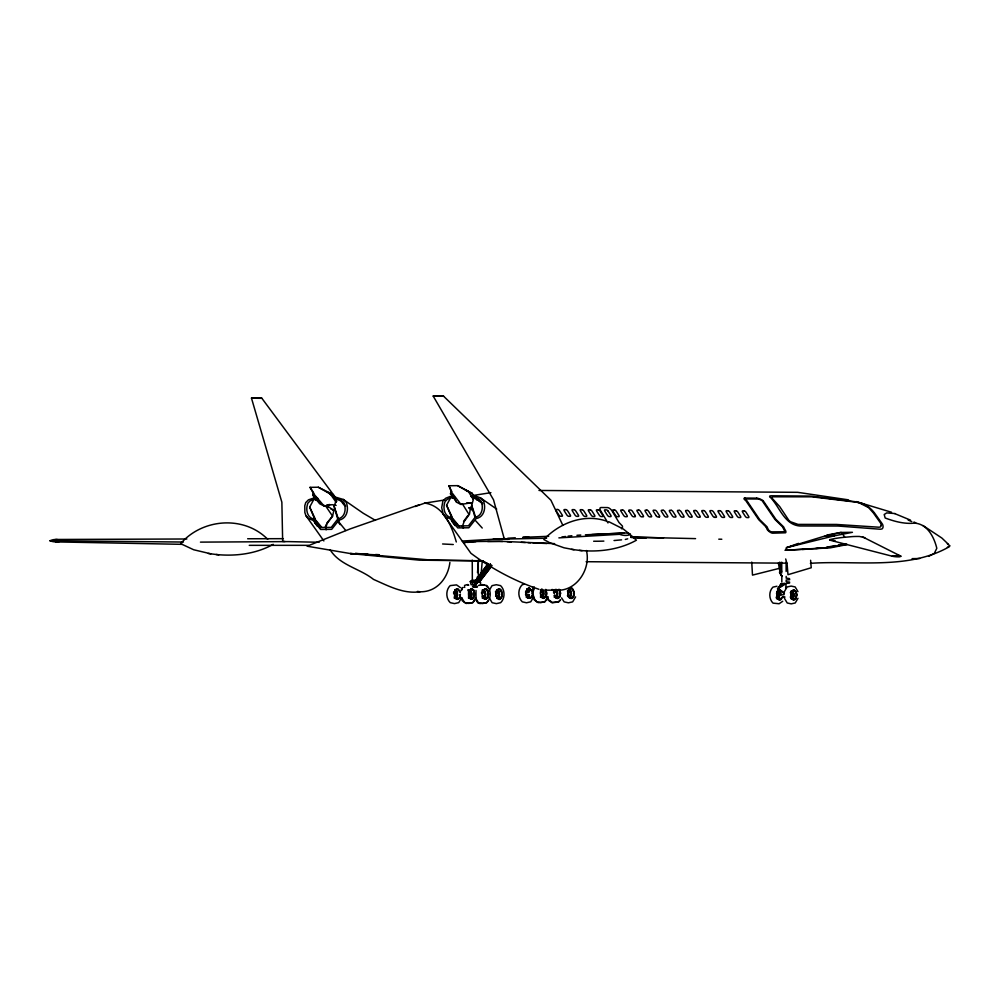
<?xml version="1.0" encoding="UTF-8"?>
<svg xmlns="http://www.w3.org/2000/svg" width="1000" height="1000" viewBox="0 0 1000 1000"><rect width="100%" height="100%" fill="white"/><g stroke="black" fill="none" stroke-linecap="round" stroke-linejoin="round"><path stroke-width="1.5" d="M468.5 590.975L469.325 589.688L470.3 590.05L471.95 593.975L471.2 597.025L469.375 598.263L468.375 597.913M482.287 591.075L483.113 589.788L484.087 590.138L485.737 594.075L484.975 597.125L483.162 598.362L482.163 598.013M777.65 591.1L776.838 592.312L776.75 591.413M790.288 592.8L791.7 590.938L792.613 591.275L794.163 594.963L792.65 598.675L791.737 599L790.312 597.125M477.488 572.65L478.525 560.538M481.2 573.2L482.25 561.112M482.725 591.1L482.812 590.163M496.512 591.2L496.587 590.262M568.513 590.388L568.6 589.438M776.787 598.825L776.287 597.288M751.737 562.087L752.487 575.112L778.913 568.462M457.688 594.138L457.525 595.775L456.962 594.138M482.262 594.012L483.162 590.312L485.363 588.775L486.488 589.125L488.55 594.05L487.65 597.788L485.412 599.288L482.312 596.075M456.688 594.125L456.2 596.112L454.438 596.7M778.188 595.125L776.575 597.75M779.175 595.125L778.213 597.537L776.462 596.962M468.537 596.962L470.637 596.287L471.2 593.975L470.613 591.688L469.25 590.725M482.325 597.062L484.425 596.388L484.988 594.075L484.4 591.788L483.038 590.825M498.625 595.413L498.612 592.925L496.9 589.888L498.738 591.15L499.525 594.175L498.762 597.225L496.95 598.462L498.625 595.413L499.325 595.812M540.55 596.15L542.65 595.475L543.2 593.15L542 590.175L540.513 590.163M554.338 596.25L556.438 595.575L556.987 593.25L555.788 590.275L554.3 590.262M568.862 596.613L570.225 595.675L570.775 593.35L568.913 589.075L571.325 591.712L571.337 594.987L568.962 597.638L567.425 595.65M776.575 598.2L777.913 597.312L778.413 595.138M791.65 598.025L792.925 597.137L793.45 594.963L792.913 592.812L791.625 591.912M540.388 597.087L542.35 597.1L543.763 594.788L543.75 591.512L542.3 589.225L542 590.175M554.175 597.188L556.138 597.2L557.55 594.888L557.537 591.613L556.087 589.325L555.788 590.275M777.275 597.962L777.425 598.85L778.875 595.138L777.387 591.45M456.1 599.038L454.125 594.075L455.062 590.375L457.287 588.837L460.188 592.087M526.138 593.25L527.075 589.55L529.3 588.025L532.188 591.275L529.275 587.938A5.625 3.237 89.3 0 0 526.362 591.225L527.087 597.05L528.112 598.212L530.562 598.237L532.212 595.363L530.538 598.15L528.138 598.138L526.175 593.25M554.062 593.188L554.3 591.163M457.35 599.35L459.5 597.85L460.387 594.113L459.525 597.9L457.325 599.438L455.112 597.825L454.412 592.087A5.625 3.237 89.3 0 1 457.262 588.75L458.5 589.188L460.138 592.137M467.7 585.325L468.363 584.788C469.462 585.413 466.45 585.375 467.8 584.5L468.525 585.312M470.613 506.938L469.462 514.275L464.188 521.487L462.325 526.512M790.812 598.663L790.95 597.775M472.188 503.575L469.25 503.113L460.925 504.45L451.413 492.013L448.938 485.75L457.688 485.65L468.137 491.1L473.15 499.3M783.988 594.788L781.025 594.812L777.6 588.538L784.475 592.987M784.287 593.8L778.5 588.525M781.025 594.812L781.225 593.925M334.225 508.837L332.562 516.125L327.287 523.337L325.887 527.1M449.9 562.4C448.1 577.975 436.875 592.212 420.075 591.775C403.312 594.15 388.312 585.85 373.525 579.412C360.05 568.562 339.613 565.275 330.138 549.775M345.775 530.513L338.938 522.125L338.125 518.25L337.475 518.337L334.175 506.5L336.712 498.288L342.962 502.638L345.688 506.15M471.613 505.238L475.562 516.975L474.913 517.075L471.613 505.238L474.162 497.013L480.4 501.362L482.212 503.713M469.988 590.988L470.3 590.05M483.775 591.087L484.087 590.138M497.562 591.188L497.875 590.237M569.575 590.375L569.875 589.425M792.325 592.163L792.613 591.275M336.95 499.338L333.05 494.538L318.312 487.238L310.05 487.337L313.512 493.587L312.863 495.4L319.688 503.787L324.1 506.012L332.05 504.675L336.15 505.375M325.275 527.025L326.213 524.513M455.337 596.462L455.763 595.388L455.637 597.2L455.337 596.462L454.725 597.15M527.35 595.65L527.762 594.575L527.65 596.388L527.35 595.65L526.737 596.337M461.662 597.675L458.713 602.638L454.5 603.6L450.275 602.663C445.737 598.362 445.662 589.95 450.188 585.612L456.562 584.888L460.425 587.625M533.675 596.85L530.725 601.825L526.512 602.775L522.288 601.838C517.75 597.537 517.675 589.125 522.2 584.788L524.3 584.113M548.038 596.688L545.1 601.663L540.837 602.612L536.575 601.675C532.788 598.225 532.337 592.137 534.312 587.625M575.612 596.888L572.675 601.862L568.413 602.812L564.15 601.875L561.55 597.875M798 598.288L795.238 602.962L791.225 603.862L787.225 602.975L784.4 598.263M455.325 591.862L454.825 590.225L455.75 592.9L455.6 591.125M469.55 591.7L469.837 590.975M483.338 591.8L483.625 591.062M527.325 591.038L526.838 589.4L528.188 591.7M778.675 593.6L778.162 592.3M791.912 592.825L792.188 592.137M461.037 590.675L462.2 587.712M461.525 590.425L462.7 587.463M489.1 590.612L492.05 585.65L496.3 584.725L500.575 585.625C505.087 589.938 505.213 598.35 500.662 602.675L496.4 603.638L492.137 602.7L489.137 597.675M533.038 589.862L534.212 586.9M784.362 591.625L787.138 586.95L791.137 586.087L795.15 586.938L797.962 591.65M541.388 589.388L540.487 593.088L541.425 596.838L543.638 598.362L545.788 596.912L546.688 593.138L545.837 589.425L546.562 595.15L545.875 596.875L543.638 598.362L542.325 598.062L540.538 595.163M555.175 589.487L554.275 593.188A4.938 2.837 89.3 0 1 555.138 589.663M461.175 503.825L460.925 504.45L456.587 502.225L454.212 498M465.575 490.138L471.788 492.975L474.162 497.2L478.825 498.925L481.087 501.125C483.575 506.962 482.525 515.887 475.112 517.288L468.438 525.825L458.137 525.938L451.337 517.562C443.888 516.325 442.713 507.4 445.087 501.538L447.312 499.288L451.925 497.425M453.5 593.025L453.875 592.125M469.375 595.962L469.75 595.062M481.438 592.975L481.812 592.062M525.513 592.212L525.875 591.312M528.575 594.388L527.663 595.887L526.45 595.875M553.45 592.15L553.812 591.25M468.512 591.888L471.475 588.587L473.738 590.2L474.675 593.95L472.812 598.8L470.325 598.875L468.525 595.975M540.513 591.062L541.25 589.35M324.375 505.387L324.1 506.012L313.512 493.587M317.375 526.25L314.775 522.612L314.587 518.8L309.662 507.075L314.175 498.825L316.925 500.087M459.525 526.625L451.488 516.962L446.562 505.225L451.075 496.987L455.188 498.875M781.237 583.513L777.775 589.138L781.237 583.513L784.737 583.475L784.925 584.3L777.513 589.012M326.675 523.25L332.562 516.125L325.538 505.812M463.575 521.413L467.975 515.4M487.925 563.8L475.575 580.638L488.1 563.8M476.3 583.638L490.387 564.388M475.238 582.325L488.525 564.275M476.887 582L490.175 563.95M476.4 583.638L490.562 564.388M470.613 591.688L471.163 590.95M484.4 591.788L484.95 591.05M498.188 591.888L498.738 591.15M542.625 590.862L543.175 590.138M556.413 590.962L556.962 590.237M570.2 591.062L570.75 590.337M792.913 592.812L793.425 592.125M486.175 570.3L488.025 567.9M478.612 582.013L491.55 565.175M491.95 565.612L479 582.45L491.175 566.812M454.6 596.763L455.138 596.125M469.9 596.587L470.438 595.95M483.688 596.688L484.225 596.05M497.475 596.788L498.013 596.15M526.613 595.938L527.15 595.3M541.9 595.775L542.45 595.125M555.688 595.875L556.237 595.225M569.475 595.962L570.025 595.325M483.025 590.262L485.262 588.688C489.412 590 489.312 596.375 486.538 598.987L484.113 598.975L482.5 596.038M568.925 589.763L571.025 588.312L573.175 589.8A4.938 2.837 89.3 0 1 573.85 595.275L571.075 598.312L568.312 595.225A4.938 2.837 89.3 0 1 568.925 589.763M474.275 600.775L472.5 602.737L466.175 603.462L462.275 600.763L461.075 597.737M488.062 600.875L486.287 602.837L479.963 603.562L477.85 602.863L475.262 598.85M546.287 599.95L544.513 601.925L538.188 602.65L534.288 599.95L533.075 596.925M560.075 600.05L558.3 602.025L551.975 602.75L548.075 600.05L546.862 597.025M560.65 599.788L558.888 601.763L552.463 602.487L548.562 599.788L547.362 596.763M782.725 601.275L779.087 603.75L773.05 603.138C768.787 599.1 768.713 591.188 772.962 587.112L776.963 586.25M776.45 593.237L777.575 592.475L779.05 594.113M495.4 591.862L496.075 591.175M567.4 591.05L568.088 590.363M627.712 538.825L625.325 539.438M497.562 592.938L497.413 591.163M569.562 592.112L569.425 590.35M777.688 588.7L784.737 583.475M949.175 546.8C907.862 570.4 855.788 560.15 810.375 563.325M464.7 586.888L464.038 587.325L464.675 587.312M470.763 583.65L470.288 581.475L472.137 580.275L476.188 580.225L476.9 583.488L475.062 584.688L471.012 584.738M470.288 581.475L474.338 581.438L476.188 580.225M472.525 586.663L475.988 584.4L476.075 585.4L473.562 586.85M779.287 593.95L779.875 593.587L780.075 595.125M558.612 589.412L557.238 590.212L544.487 590.125M471.037 592.725L471.737 592.337M484.825 592.825L485.525 592.438M498.612 592.925L499.312 592.537M543.05 591.9L543.75 591.512M556.838 592L557.537 591.613M570.625 592.1L571.325 591.712M793.312 593.787L793.962 593.425M947.362 547.337L950 545.887L947.35 543.812M454.888 497.438L453.162 497.163M273.212 544.338C256.025 553.938 235.5 556.45 216.125 554.5M928.612 556.35L934.262 553.45L936.812 548.288C934.262 537.688 927.875 524.675 915.688 523.225M59.575 541.438A46.15 26.538 89.3 0 1 50 540.775L50.925 540.375A37.5 21.562 89.3 0 1 58.625 539.837M415.213 506.512L424.8 503.113L444.787 499.963M619.637 534.3L620.562 533.9A37.5 21.562 89.3 0 1 630.163 533.975L630.15 534.712A46.15 26.538 89.3 0 1 619.637 534.3L558.875 537.875M450.913 496.15L445.625 498.3L442.9 501.037L441.7 507.6L443.125 514.138L470.9 553.263C491.425 568.587 514.587 581.013 538.938 589.3M841.225 532.438L825.212 535.925L786.7 547.688L785.325 550.275L824.938 547.9L845.913 544.35M798.562 543.362L786.325 547.688L834.338 535.825L852.438 532.312L840.45 532.45L826.875 535.087M419.15 504.8L350.15 528.913L307.113 546.2L350.288 553.55L419.45 560.163L483.288 560.887M468.338 590.025L469.325 589.688M482.125 590.125L483.113 589.788M454.412 591.525L455.637 591.538L456.55 593.05M526.425 590.712L527.638 590.725L528.562 592.238M464.475 585.45L466.575 584.775M478.263 585.55L482.512 584.625L486.788 585.525C491.3 589.837 491.425 598.263 486.875 602.575L482.612 603.538L478.35 602.6L475.35 597.575M894.8 513.625L910.487 520.125M316.375 497.163L308.45 499.85L305.725 502.6L304.775 505.775L304.862 512.55L305.95 515.7L323.875 540.938M317.787 498.338L310.15 500.85L307.913 503.088C305.538 508.963 306.712 517.888 314.163 519.113L320.962 527.5L331.275 527.388L337.938 518.85C345.35 517.45 346.4 508.525 343.913 502.688L341.65 500.487L333.963 498.15M826.225 547.337L835.275 545.575M838.288 544.987L841.3 544.4M846.938 544.612L830.337 547.837L785.225 550.275M327.025 504.938L329.675 504.5M785.638 588.225L786.213 583.425L789.525 583.088L789.6 582.075L786.2 581.775L786.188 580.025L789.675 579.7L789.463 578.587L786.175 578.1L786.175 576.375M466.725 502.938L472.438 502.962M472.45 495.575L490.9 492.663M338.938 522.125L338.288 522.212L340.238 524.612M475.75 520.875L482.238 528.038M561.862 537L565.6 536.487M621.575 539.85L614.025 540.538M568.088 536.15L571.862 535.75M305.95 515.7L308.412 518.387L313.15 520.413L320.588 529.462L331.688 529.338L338.975 520.112C347.275 518.625 349.062 508.8 346.1 502.137L343.325 499.462L334.05 496.7M443.125 514.138L445.588 516.825L450.325 518.85L457.762 527.9L468.85 527.775L476.138 518.562C484.45 517.062 486.238 507.25 483.263 500.575L480.5 497.9L475.175 495.875M919.65 558.55L912.1 558.638M467.312 542.4L475.887 541.675M802.412 549.513L806.862 549.175M815.775 548.488L821.712 548.038M462.225 541.05L504.988 538.538M576.938 535.3L580.763 535.025M507.788 538.225L515.288 537.788M591.825 534.55L624.388 533.038L585.425 534.812M528.862 537.112L522.788 537.362L548.688 536.3M493.05 539.275L546.587 538.237M487.675 541.5L502.6 541.487M473.1 586.862L477.275 586.825M825.212 535.925L834.338 535.825M844.163 544.375L847.013 544.338M477.1 577.188L478.787 577.163M781.425 584.338L784.925 584.3M472.962 586.425L477.362 586.775M785.037 597.05L782.5 597.05L780.888 599.75L778.587 599.725L776.688 595.062L778.538 590.462L776.725 595.062L777.613 598.587L779.725 600.025L782.487 597.05L783.825 597.062M200.45 542.125L288.412 541.6L319.163 542.275M55.725 539.475L186.838 538.987M247.65 538.763L283.4 538.663M249.237 545.337L308.337 545.337M543.2 593.15L543.95 593.15M556.987 593.25L557.737 593.25M570.775 593.35L571.525 593.35M793.45 594.963L794.163 594.963M471.2 593.975L471.95 593.975M484.988 594.075L485.737 594.075M498.775 594.175L499.525 594.175M538.987 490.462L797.663 492.325L848.612 499.875M744.95 498.062L756.65 498.137M614.462 509.925L613.05 509.913A1.713 0.775 46.5 0 0 612.925 511.262L615.475 515.288A1.713 0.775 46.5 0 0 617.325 516.65L618.75 516.663A1.713 0.775 46.5 0 0 618.862 515.312L616.312 511.287A1.713 0.775 46.5 0 0 614.462 509.925M659.275 516.95L657.862 516.938A1.713 0.775 46.5 0 1 656.012 515.575M714.613 517.35L716.025 517.362A1.713 0.775 46.5 0 0 716.15 516.013L713.587 511.987A1.713 0.775 46.5 0 0 711.75 510.613L710.325 510.613A1.713 0.775 46.5 0 0 710.212 511.962L712.763 515.988A1.713 0.775 46.5 0 0 714.613 517.35M586.112 561.712L787.125 563.162M50 540.775L183.412 542.038M792.463 594.975L792.325 596.15M483.413 560.8L430.763 560.037L355.312 553.488L367.8 554.125M55.738 541.9L182.188 544.338M718.775 539.175L721.812 539.237M630.8 537.1L695.562 538.625M334.95 497.863L336.825 499.188M630.938 537.087L663.538 537.9M532.925 542.863L546.8 543.5M554.637 543.638L499.375 541.25L473.638 541.562L463.488 542.6L464.875 542.9M579.338 550.363C598.7 552.312 619.225 549.812 636.425 540.212L630.938 535.188M521.275 542.325L525.312 542.525M528.013 542.65L530.712 542.788M379.212 555L350.288 553.55L352.8 553.725M316.45 497.425L315.238 497.4L315.25 498.338L317.55 498.387L316.15 499.438L317.762 500.462M375.6 554.513L378.713 554.675M507.15 541.675L511.375 541.912M442.587 543.975L453.275 544.525M630.75 537.388L645.962 538.25L631.075 537.288M892.2 556.213A80.812 45.062 -72.5 0 1 899.8 555.638L901.2 556.25L899.538 556.825A86.912 48.475 -72.5 0 1 892.2 556.213L829.788 540.138M481.975 584.888L484.137 585.087M914 522L915.837 522.962C905.462 524.45 894.875 521.613 885.163 518L884.2 514.525L886.7 512.9L895.062 513.562M550.138 542.863L564.038 547.8L574.062 549.7M267.725 539.312C243.95 515.225 202.325 518.45 180.637 543.675L193.675 549.75L210.85 553.825M571.538 549.388L582.1 550.712M208.325 553.513L218.888 554.837M468.862 514.188L462.438 503.963M314.587 518.8L321.7 527.275M314.775 522.612L315.2 518.888L309.662 507.075M551.925 589.487C574.062 594.95 591.462 570.475 586.425 550.5M417.413 591.413L420.075 591.775M471.138 496.6L474.188 497.163M472.275 583.688L473.25 582.75L472.362 581.462L472.113 582.425M606.163 521C583.825 513.45 559.487 523.013 543.85 539.55L549.338 542.525M791.65 597.575L790.487 596.8M424.8 503.113C443.5 505.7 451.788 526.1 456.3 541.987M568.862 596.138L567.625 595.312M554.425 595.862L555.075 596.038M540.638 595.763L541.287 595.938M496.85 596.95L495.613 596.125M482.425 596.675L483.062 596.85M468.638 596.575L469.275 596.763M473.525 495.562L473.675 496.525L471.375 496.637L474.487 497.638M856.175 501.587L891.562 512.263M861.8 503.488L862.525 503.725M468.15 590.737L468.938 591L469.025 590.062L468.05 589.712M314.75 519.987L316.2 521.625M791.625 592.312L793.2 594.963M568.837 590.538L570.5 593.35M555.05 590.438L556.725 593.25M541.263 590.337L542.938 593.15M526.35 596.312L527.188 597.6L526.2 597.25M496.825 591.35L498.5 594.163M483.038 591.263L484.712 594.062M469.25 591.163L470.925 593.975M454.338 597.125L455.175 598.425L454.188 598.075M326.925 491.712L332.762 495.163L336.675 499.963M608.7 521.65L623.375 529.062L630.138 534.513M908.175 520.087L911.8 521.6M481.5 560.737L488.363 563.975M481.65 560.737L487.125 563.325M451.075 496.987L454.925 498.837M314.175 498.825L319.312 501.3M862.475 536.825L899.8 555.638M319.262 501.4L314.538 499L320.037 502.1M793.325 596.138L793.988 596.5M570.638 594.6L571.337 594.987M556.85 594.5L557.55 594.888M543.062 594.4L543.763 594.788M528.825 594.562L529.525 594.95M484.837 595.312L485.538 595.712M471.05 595.225L471.75 595.612M318.312 487.238L329.212 493.413L332.762 495.163L333.05 494.538L336.875 501.213M375.4 520.363L363.263 513.263L343.325 499.462M864.837 537.725L859.513 536.475A335.325 139.787 57.7 0 0 852.113 536.613L844.887 537.263L842.125 533.425M457.688 485.65L471.55 493.6L468.137 491.1M473.425 510.175L468.738 507.7L473.237 510.75M922.987 525.525L941.875 538.05L948.363 544.25M482.663 503.738L474.4 497.188L481.25 502.463M326.625 505.513L333.862 510.412L330.887 508.975M326.238 505.825L328.562 507.4M480.5 497.9L496.7 509.113M474.162 497.013L477.512 499.688M509.012 538.787A486.587 42.663 -6.8 0 0 504.275 538.9L493.525 499.8L433.188 396.062A77.075 6.763 -6.8 0 1 441.413 396A16.475 1.45 -6.8 0 1 443.525 396.138L550.913 500.213L562.863 525.388M782.625 526.912L774.875 519.362L762.138 500.688A3.325 0.925 25 0 0 758.138 499.012L745.987 498.938A3.325 0.925 25 0 0 746.787 500.575L759.725 519.663L767.087 526.875M777.237 592.337L777.887 592.987M452.812 495.325L450.725 493.2L451.538 491.275L448.938 485.75M777.15 592.7L778.062 594.113M780.825 590.562L781.775 591.625M496.987 597.863L499.113 599.475L500.325 599.087L502.125 596.175L501.4 590.438L499.15 588.875L497.962 589.3L496.262 592.125L496.95 597.65L499.062 599.125L501.838 596.087A4.938 2.837 89.3 0 0 501.175 590.612L499.012 589.138L496.912 590.588A4.938 2.837 89.3 0 0 496.3 596.05M526.587 590.737L527.513 592.25M454.575 591.55L455.5 593.062M496.85 597.9L499.2 599.388L501.362 597.938L502.25 594.15L500.275 589.225L499.05 588.787L496.812 590.363L496.1 596.175M486.2 585.788L488 587.825M315.087 497.175L313.137 494.775L312.863 495.4L313.65 492.85L310.05 487.337M318.025 500.775L319.975 503.175M763.162 500.7L775.875 519.338L783.65 526.925L784.812 529.388A4.988 2.15 41.3 0 1 785.575 532.788L772.825 533.188A4.963 2.2 43.1 0 1 771.513 532.913L771.012 532.7A4.975 2.15 41.3 0 1 767.175 529.538L766.237 527.312M331.138 494.95L329.35 492.663L336.25 502.45M342.312 502.738L344.125 505.075M792.925 597.137L793.45 597.837M570.225 595.675L570.775 596.4M556.438 595.575L556.987 596.3M542.65 595.475L543.2 596.213M498.212 596.487L498.762 597.225M484.425 596.388L484.975 597.125M470.637 596.287L471.2 597.025M285.038 541.5A486.587 34.25 6.2 0 1 282.663 541.425L281.863 502.212L251.475 398.125A77.075 5.425 6.2 0 1 258.337 398.075A16.475 1.163 6.2 0 1 261.812 398.2L335.562 497.65M471.788 492.975L477.038 500.175M452.475 495.6L450.725 493.2L456.587 502.225M454.862 524.525L451.625 520.837L455.125 525.638M777.6 588.538L780.5 592.85M318.637 525.425L320.262 527.95M656.012 515.575L653.462 511.55A1.713 0.775 46.5 0 1 653.575 510.2L655 510.213A1.713 0.775 46.5 0 1 656.838 511.575L659.4 515.6A1.713 0.775 46.5 0 1 659.287 516.95M635.075 515.425L632.525 511.4A1.713 0.775 46.5 0 0 630.675 510.037L629.263 510.025A1.713 0.775 46.5 0 0 629.138 511.375M629.138 511.375L631.7 515.4A1.713 0.775 46.5 0 0 633.538 516.775L634.963 516.775A1.713 0.775 46.5 0 0 635.075 515.425M608.2 511.225L610.763 515.25A1.713 0.775 46.5 0 1 610.638 516.6L609.212 516.587A1.713 0.775 46.5 0 1 607.375 515.225L604.825 511.2A1.713 0.775 46.5 0 1 604.938 509.85L606.362 509.862A1.713 0.775 46.5 0 1 608.2 511.225M607.987 522.938L600.712 510.85A4.213 1.9 46.5 0 1 601 507.525L607.5 507.575A4.213 1.9 46.5 0 1 612.013 510.925L619.025 522.537L622.375 526A4.2 2.188 58.3 0 1 621.45 528.75M446.562 505.225L452.1 517.038L452.2 519.625M554.325 595.262L556.112 598.15L557.337 598.55L559.663 596.975L560.562 593.237L559.625 589.525M555.375 595.588L555.675 596.275M541.587 595.487L541.888 596.175M483.363 596.4L483.663 597.1M469.575 596.3L469.875 597M525.525 594.362L525.9 595.275M766.125 527.025L758.725 519.688L745.75 500.575A5.062 1.425 25 0 1 744.912 498.038M782.788 527.312L784 529.7A3.225 1.388 41.3 0 1 783.925 531.763L771.6 531.862A3.212 1.388 41.3 0 1 768.45 529.85L767.35 527.537M532.425 586.812L533.638 589.788M461.562 597.487L464.562 602.5L468.825 603.438L473.088 602.475L476.037 597.5L476 590.438M777.913 597.312L778.188 598.013M559.538 589.487L560.475 593.237L559.575 597.013L558.55 598.175L556.225 598.062L554.513 595.212L557.288 598.212L560.062 595.175A4.938 2.837 89.3 0 0 559.388 589.7M334.175 506.5L338.125 518.25M792.35 597.788L792.65 598.675M569.6 596.35L569.925 597.3M555.812 596.263L556.138 597.2M542.025 596.163L542.35 597.1M497.6 597.175L497.912 598.125M483.812 597.075L484.125 598.025M470.025 596.975L470.337 597.925M785.7 558.975L787.138 564.425L787.987 574.7L811.225 567.75L810.612 560.275M474.338 581.438L475.062 584.688M779.837 562.625L781.775 573.013M778.363 563.05L780.3 573.45M790.775 591.263L790.925 592.15M779.788 562.112L780.225 566.6M555.075 596.512L555.175 597.537M541.287 596.413L541.388 597.438M483.062 597.325L483.162 598.362M469.275 597.225L469.375 598.263M463.288 525.875L463.312 528.288M326.125 527.438L326.138 529.85M786.1 562.125L786.15 571.487M781.725 562.15L781.762 571.512L779.438 572.2L782.163 576.413L780.462 574.2L781.8 576.4L781.825 581.788M531.938 592.537L531.938 593.938M480.562 582.137L480.575 585.163M478.263 560.1L478.35 577.05M475.163 583.787L475.175 586.4M472.238 560.125L472.35 581.688M835.075 540.763A263.312 141.012 58.4 0 1 829.613 539.663A290.988 155.825 58.4 0 1 844.887 537.263M756.612 498.113A5.062 1.425 25 0 1 763.125 500.688M603.862 541.1A755.037 434.137 89.3 0 1 593.65 541.237M261.812 398.2A16.475 1.163 6.2 0 1 259.7 398.288A77.075 5.425 6.2 0 1 251.475 398.125M545.6 589.6A4.938 2.837 89.3 0 1 546.275 595.075L543.5 598.112L540.737 595.037A4.938 2.837 89.3 0 1 541.35 589.562M443.525 396.138A16.475 1.45 -6.8 0 1 440.05 396.238A77.075 6.763 -6.8 0 1 433.188 396.062M780.837 590.475A5.288 3.038 89.3 0 1 781.8 591.575M455.138 589.85L455.75 591.15L456.1 590.2L455.138 589.85M527.15 589.038L527.762 590.337L528.112 589.388L527.15 589.038M574.35 593.337L573.45 597.075L571.213 598.562L570.013 598.162L568.3 595.312L568.962 589.587L571.15 588.062L572.35 588.5L574.35 593.337M796.812 594.95L795.962 598.462L794.912 599.587L792.638 599.575L790.713 594.9L791.612 591.388L793.725 589.913L796.488 593.038L795.888 598.5L793.863 599.862L792.738 599.487L790.9 594.9L792.688 590.388L793.812 589.987L795.925 591.462L796.812 594.95M468.688 591.925L469.412 597.663L470.438 598.787L472.75 598.888L474.438 596.025L473.825 590.237L471.575 588.675L469.375 590.212L468.688 591.925M574.263 593.337L573.362 597.112L572.337 598.275L569.9 598.25L567.85 593.288L568.825 589.55L571.062 587.975L572.275 588.413L574.263 593.337M769.65 496.6C779.425 505.975 783.825 524.487 799.625 525.988L838.1 526.038L880.212 529.237C884.05 529.763 883.587 524.85 881.65 522.987L874.6 513.1C870.925 508.175 865.763 504.25 859.737 502.812A10.15 0.9 15.4 0 0 855.725 501.763L809.987 496.062L771.75 495.788A11.463 1.925 14.4 0 0 769.675 496.2L769.65 496.6M881.312 525.45L880.487 526.95L878.888 527.212L836.462 524.45L798.025 524.4L790.688 521.8A5.125 1.837 33 0 1 788.838 520.325L779.688 506.562L772.25 498.425L772.325 496.8L811.988 496.825L856.562 502.212A7.588 0.675 15.4 0 1 859.562 503L868.612 507.638L873.288 512.837L880.638 523.188L881.312 525.45M451.538 491.275L450.475 493.825L451.538 491.275M778.587 591.438L778.888 592.975L778.587 591.438M779.3 596.3L779.388 597.95L779.3 596.3M474.263 595.887L471.488 598.925L468.725 595.85A4.938 2.837 89.3 0 1 469.338 590.388L471.438 588.938L473.6 590.413A4.938 2.837 89.3 0 1 474.263 595.887M488.05 595.988L485.275 599.025L482.512 595.95A4.938 2.837 89.3 0 1 483.125 590.487L485.225 589.038L487.388 590.513A4.938 2.837 89.3 0 1 488.05 595.988M796.338 596.763L793.737 599.625L791.137 596.725A4.638 2.675 89.3 0 1 791.712 591.6L793.688 590.237L795.713 591.625A4.638 2.675 89.3 0 1 796.338 596.763M456.925 591.112L456.8 592.888L457.5 592.5L456.925 591.112M528.938 590.3L528.812 592.062L529.513 591.675L528.938 590.3M456.962 597.15L456.15 598.088L455.788 597.137L456.4 596.45L456.962 597.15M528.962 596.325L528.15 597.263L527.8 596.325L528.413 595.638L528.962 596.325M778.3 597.95L777.7 599.15L778.625 598.837L778.3 597.95M557.712 509.513L556.3 509.5A1.713 0.775 46.5 0 0 556.175 510.85L558.737 514.875A1.713 0.775 46.5 0 0 560.575 516.25L562 516.25A1.713 0.775 46.5 0 0 562.112 514.9L559.562 510.875A1.713 0.775 46.5 0 0 557.712 509.513M565.825 509.575L564.4 509.562A1.713 0.775 46.5 0 0 564.288 510.913L566.838 514.938A1.713 0.775 46.5 0 0 568.688 516.3L570.1 516.312A1.713 0.775 46.5 0 0 570.225 514.963L567.675 510.938A1.713 0.775 46.5 0 0 565.825 509.575M573.925 509.637L572.513 509.625A1.713 0.775 46.5 0 0 572.4 510.975L574.95 514.987A1.713 0.775 46.5 0 0 576.788 516.362L578.212 516.375A1.713 0.775 46.5 0 0 578.325 515.013L575.775 511A1.713 0.775 46.5 0 0 573.925 509.625M582.038 509.688L580.612 509.675A1.713 0.775 46.5 0 0 580.5 511.025L583.05 515.05A1.713 0.775 46.5 0 0 584.9 516.425L586.312 516.425A1.713 0.775 46.5 0 0 586.438 515.075L583.888 511.05A1.713 0.775 46.5 0 0 582.038 509.688M590.15 509.75L588.725 509.738A1.713 0.775 46.5 0 0 588.612 511.087L591.163 515.112A1.713 0.775 46.5 0 0 593.013 516.475L594.425 516.487A1.713 0.775 46.5 0 0 594.538 515.138L591.987 511.112A1.713 0.775 46.5 0 0 590.138 509.75M598.25 509.8L596.825 509.8A1.713 0.775 46.5 0 0 596.712 511.15L599.263 515.163A1.713 0.775 46.5 0 0 601.112 516.538L602.537 516.538A1.713 0.775 46.5 0 0 602.65 515.188L600.1 511.175A1.713 0.775 46.5 0 0 598.25 509.8M622.575 509.975L621.15 509.975A1.713 0.775 46.5 0 0 621.038 511.325L623.587 515.337A1.713 0.775 46.5 0 0 625.438 516.712L626.85 516.712A1.713 0.775 46.5 0 0 626.975 515.363L624.412 511.35A1.713 0.775 46.5 0 0 622.575 509.975M638.787 510.1L637.362 510.087A1.713 0.775 46.5 0 0 637.25 511.438L639.8 515.462A1.713 0.775 46.5 0 0 641.65 516.825L643.062 516.838A1.713 0.775 46.5 0 0 643.188 515.487L640.638 511.463A1.713 0.775 46.5 0 0 638.787 510.087M646.888 510.15L645.475 510.15A1.713 0.775 46.5 0 0 645.35 511.5L647.913 515.513A1.713 0.775 46.5 0 0 649.75 516.888L651.175 516.888A1.713 0.775 46.5 0 0 651.287 515.538L648.737 511.525A1.713 0.775 46.5 0 0 646.888 510.15M663.112 510.275L661.688 510.262A1.713 0.775 46.5 0 0 661.575 511.613L664.125 515.638A1.713 0.775 46.5 0 0 665.975 517L667.387 517.013A1.713 0.775 46.5 0 0 667.5 515.662L664.95 511.637A1.713 0.775 46.5 0 0 663.1 510.262M671.213 510.325L669.788 510.325A1.713 0.775 46.5 0 0 669.675 511.675L672.225 515.688A1.713 0.775 46.5 0 0 674.075 517.062L675.5 517.062A1.713 0.775 46.5 0 0 675.612 515.712L673.062 511.7A1.713 0.775 46.5 0 0 671.213 510.325M679.325 510.387L677.9 510.375A1.713 0.775 46.5 0 0 677.788 511.725L680.337 515.75A1.713 0.775 46.5 0 0 682.188 517.125L683.6 517.125A1.713 0.775 46.5 0 0 683.713 515.775L681.162 511.75A1.713 0.775 46.5 0 0 679.312 510.387M687.425 510.45L686.012 510.438A1.713 0.775 46.5 0 0 685.888 511.788L688.438 515.812A1.713 0.775 46.5 0 0 690.288 517.175L691.712 517.188A1.713 0.775 46.5 0 0 691.825 515.837L689.275 511.812A1.713 0.775 46.5 0 0 687.425 510.438M695.537 510.5L694.112 510.5A1.713 0.775 46.5 0 0 694 511.85L696.55 515.862A1.713 0.775 46.5 0 0 698.4 517.238L699.812 517.238A1.713 0.775 46.5 0 0 699.925 515.887L697.375 511.875A1.713 0.775 46.5 0 0 695.537 510.5M703.637 510.562L702.225 510.55A1.713 0.775 46.5 0 0 702.1 511.9L704.65 515.925A1.713 0.775 46.5 0 0 706.5 517.3L707.925 517.3A1.713 0.775 46.5 0 0 708.037 515.95L705.487 511.925A1.713 0.775 46.5 0 0 703.637 510.562M719.85 510.675L718.438 510.675A1.713 0.775 46.5 0 0 718.312 512.025L720.875 516.038A1.713 0.775 46.5 0 0 722.712 517.413L724.137 517.413A1.713 0.775 46.5 0 0 724.25 516.062L721.7 512.05A1.713 0.775 46.5 0 0 719.85 510.675M727.962 510.737L726.538 510.725A1.713 0.775 46.5 0 0 726.425 512.075L728.975 516.1A1.713 0.775 46.5 0 0 730.825 517.463L732.237 517.475A1.713 0.775 46.5 0 0 732.362 516.125L729.812 512.1A1.713 0.775 46.5 0 0 727.962 510.737M736.075 510.8L734.65 510.788A1.713 0.775 46.5 0 0 734.538 512.137L737.087 516.163A1.713 0.775 46.5 0 0 738.925 517.525L740.35 517.537A1.713 0.775 46.5 0 0 740.462 516.188L737.913 512.163A1.713 0.775 46.5 0 0 736.062 510.788M744.175 510.85L742.75 510.838A1.713 0.775 46.5 0 0 742.638 512.2L745.188 516.213A1.713 0.775 46.5 0 0 747.038 517.587L748.45 517.587A1.713 0.775 46.5 0 0 748.575 516.237L746.025 512.225A1.713 0.775 46.5 0 0 744.175 510.85"/></g></svg>
